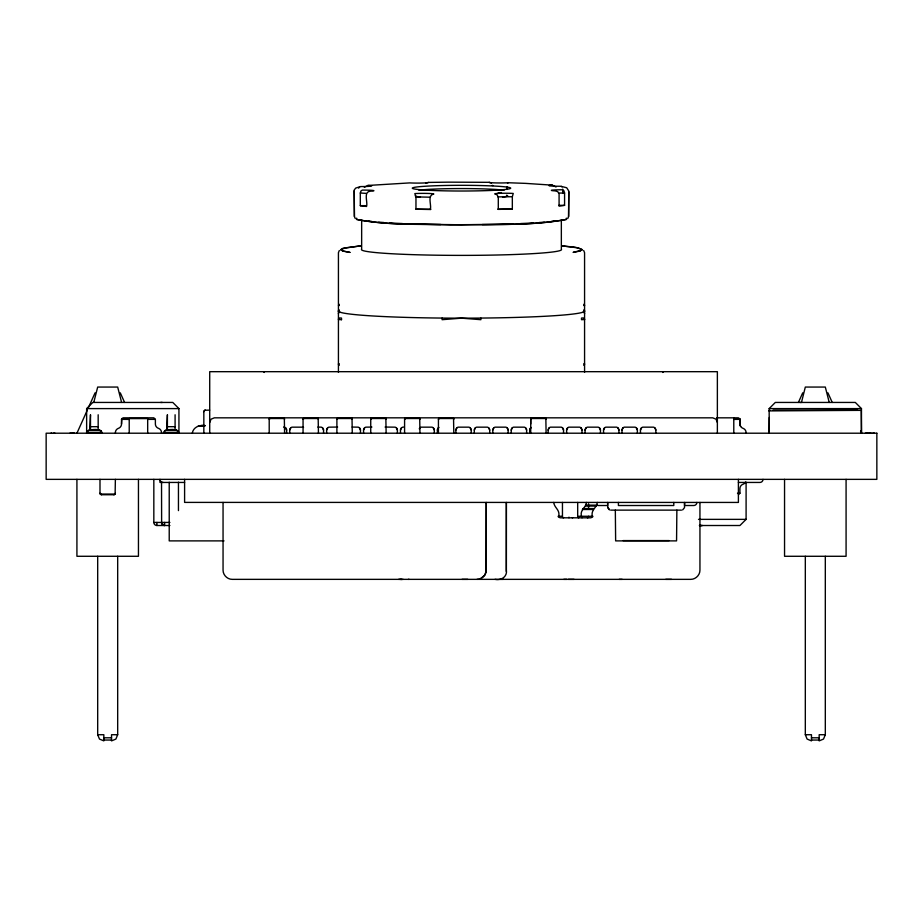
<?xml version="1.0" encoding="UTF-8"?>
<svg xmlns="http://www.w3.org/2000/svg" width="923" height="923" viewBox="0 0 923 923"><rect width="100%" height="100%" fill="white"/><g stroke="black" fill="none" stroke-linecap="round" stroke-linejoin="round"><path stroke-width="1.38" d="M360.305 205.656L360.316 193.022L360.916 191.026L362.301 190.092A10.764 0.623 0 0 1 373.019 190.461A10.764 0.623 0 0 1 370.584 191.165C363.016 191.58 367.977 202.068 366.569 206.464A107.679 6.242 0 0 1 360.305 205.656L366.062 205.656M477.018 579.356C481.494 579.402 485.625 575.837 486.167 571.383L486.248 502.435L486.202 571.025L484.69 575.248L480.548 578.652M506.323 571.499L506.369 502.435L506.369 570.126C507.465 576.76 501.12 580.682 495.063 579.344M507.05 189.457L507.05 186.654M115.375 433.21L115.513 431.56A4.615 4.615 0 0 1 118.456 428.33A4.615 4.615 0 0 0 121.524 423.98L121.536 419.215L123.071 417.831L153.829 417.831L155.376 419.365L155.376 423.98A4.615 4.615 0 0 0 158.444 428.33A4.615 4.615 0 0 1 161.387 431.56L161.525 433.21M530.725 423.98L530.737 419.215L532.259 417.831A1.534 1.534 0 0 0 530.725 419.365L530.725 433.21M556.038 186.988L552.416 185.165A10.764 0.623 0 0 0 549.981 185.881A10.764 0.623 0 0 0 560.699 186.25L566.687 187.75L568.741 190.934L568.591 216.467L567.703 218.624M568.591 216.467L568.845 191.73M676.871 510.131L676.559 540.89L615.641 540.89L615.329 510.131M769.321 417.496L769.171 433.21L769.274 432.414M530.737 419.215L530.979 418.511L545.851 418.511L546.104 433.21M89.716 430.13L90.489 414.773L90.489 429.668L89.716 430.13A3.081 3.081 0 0 0 87.535 431.029C87.5 430.291 101.265 426.934 102.026 433.21L86.693 432.61L86.635 433.21L86.635 408.601L92.796 402.44L172.786 402.44L178.935 408.601L178.935 433.21L163.613 432.61L163.556 433.21L163.659 432.414M166.636 430.13L167.398 414.773L167.398 429.668L166.636 430.13A3.081 3.081 0 0 0 164.456 431.029C164.421 430.291 178.174 426.934 178.935 433.21L177.574 430.649L175.093 430.13L175.093 414.773M586.393 502.435C585.932 508.388 578.698 510.096 582.032 517.815M597.262 502.435C596.743 508.204 590.259 509.888 592.543 517.134L590.743 517.815L560.284 517.815L558.473 517.134C560.769 509.888 554.285 508.204 553.754 502.435M486.167 571.383L486.248 570.126M512.334 196.737L513.246 193.438A10.764 0.623 0 0 0 501.039 193.288A10.764 0.623 0 0 0 494.693 193.911L497.024 194.788L498.293 197.095L498.293 209.383A107.679 6.242 0 0 0 512.334 209.025L512.334 196.737L497.797 196.876M209.717 422.446L211.067 419.18L214.332 417.831L712.752 417.831L716.017 419.18L717.367 422.446M769.228 432.61L769.171 433.21L769.171 408.601L775.32 402.44L855.309 402.44L861.471 408.601L861.471 433.21L860.571 431.029L861.471 433.21L861.24 410.354L769.171 410.908L769.39 410.354M86.635 433.21L86.739 432.414M117.683 734.72L115.883 739.069L111.533 740.881L111.533 734.72L117.683 734.72L117.683 556.281M355.297 218.624L354.409 216.467L354.259 189.953L355.69 188.096L360.628 186.561A10.764 0.623 0 0 0 370.977 186.158A10.764 0.623 0 0 0 367.885 185.465L364.308 187.288M825.312 734.72L823.512 739.069L819.163 740.881L819.163 734.72L825.312 734.72L825.312 556.281M289.718 433.21L289.718 430.13L290.768 427.822M326.638 433.21L326.638 430.13L327.688 427.822M363.558 433.21L363.558 430.13L364.608 427.822M400.478 433.21L400.478 430.13L401.528 427.822M437.398 433.21L437.398 430.13L438.448 427.822M455.858 433.21L455.858 430.13L456.908 427.822M492.778 433.21L492.778 430.13L493.828 427.822M511.238 433.21L511.238 430.13L512.288 427.822M529.698 433.21L529.698 430.13L530.748 427.822M548.158 433.21L548.158 430.13L549.208 427.822M566.618 433.21L566.618 430.13L567.668 427.822M585.078 433.21L585.078 430.13L586.128 427.822M603.538 433.21L603.538 430.13L604.588 427.822M621.998 433.21L621.998 430.13L623.048 427.822M640.458 433.21L640.458 430.13L641.508 427.822M474.318 433.21L474.318 430.13L475.357 427.822M93.765 402.44L97.688 387.06L117.683 387.06L121.605 402.44M192.296 433.21C193.126 427.349 199.403 424.626 204.814 425.653M430.314 209.498C431.779 205.079 426.911 195.318 433.81 194.015A10.764 0.623 0 0 0 426.888 193.415A10.764 0.623 0 0 0 414.831 193.588L415.961 196.887L415.961 209.175A107.679 6.242 0 0 0 430.314 209.498L430.718 209.383M409.074 579.356L408.381 579.356M121.524 423.98L121.79 418.511M99.996 479.36L99.996 493.205L101.53 494.74L113.841 494.74L115.121 494.059L115.375 479.36M203.833 433.21L203.833 411.67L204.779 410.25L209.648 410.135M269.204 419.365L270.751 417.831A1.534 1.534 0 0 0 269.204 419.365L269.204 433.21M303.056 419.365L304.59 417.831A1.534 1.534 0 0 0 303.056 419.365L303.056 433.21M336.895 419.365L338.429 417.831A1.534 1.534 0 0 0 336.895 419.365L336.895 433.21M370.734 419.365L372.281 417.831A1.534 1.534 0 0 0 370.734 419.365L370.734 433.21M404.586 419.365L406.12 417.831A1.534 1.534 0 0 0 404.586 419.365L404.586 433.21M438.425 419.365L439.959 417.831A1.534 1.534 0 0 0 438.425 419.365L438.425 433.21M745.542 482.071A4.615 4.615 0 0 1 743.015 484.24A4.615 4.615 0 0 0 739.934 488.59L739.934 493.205L738.4 494.74M86.693 432.61L88.008 430.649L100.653 430.649L101.611 431.676M163.613 432.61L164.929 430.649L177.574 430.649L178.531 431.676M88.458 407.574L95.092 392.829M798.407 402.44L802.722 392.829M76.921 433.21L87.316 410.135M358.62 188.154L359.797 186.7M507.5 183.389L508.169 182.742L525.591 183.377L552.416 185.165M419.238 428.803L419.988 427.822M339.329 250.502L338.429 252.671L338.429 372.315M662.749 372.454L663.533 371.681M769.171 410.908L769.932 410.135M746.096 482.21L746.096 519.361L739.934 525.51L699.461 525.51L701.699 525.51M54.965 433.21L53.465 433.21M51.123 433.06L51.607 433.06M74.117 433.21L69.894 433.21M682.662 509.888L684.497 507.65L684.554 502.435L684.554 505.516L693.784 505.516A3.081 3.081 0 0 0 696.865 502.435M73.159 433.21L73.921 433.06M872.985 433.21L874.173 433.21M425.976 183.146L428.307 182.419L448.359 182.154L489.19 182.327A10.764 0.623 0 0 0 496.113 182.927A10.764 0.623 0 0 0 508.169 182.742M869.974 433.06L871.162 433.21L865.439 433.21M702.599 525.51L700.234 525.66M430.314 197.21L415.961 196.887M566.33 218.14L566.33 219.42C531.925 225.985 496.378 223.931 461.5 224.877C426.634 223.781 391.064 226.066 356.67 219.42L356.67 218.14M566.33 219.42C528.164 226.331 488.844 223.943 450.193 224.9C419.065 223.678 387.337 225.512 356.67 219.42M467.788 579.356L462.031 579.356M574.083 579.356L568.326 579.356M671.517 579.356L665.748 579.356M497.797 209.163L512.334 209.025M622.183 579.356L619.171 579.356M503.15 579.356L500.104 579.356M160.729 402.44L162.252 402.44M799.964 402.44L801.476 402.44L805.317 387.06L825.312 387.06L829.235 402.44M866.443 433.21L867.216 433.06M400.167 579.356L398.621 579.356M401.713 579.356L400.017 579.356M403.109 579.356L400.79 579.506M566.768 579.356L563.78 579.356M403.547 427.061L402.751 427.164A3.081 3.081 0 0 0 400.478 430.13M415.961 209.175L430.603 209.267M367.885 185.465L409.754 182.904A10.764 0.623 0 0 0 421.961 183.042A10.764 0.623 0 0 0 428.307 182.419M339.329 305.49L338.533 305.571A1.534 1.534 0 0 1 339.203 304.29M339.329 363.847L338.429 363.974A1.534 1.534 0 0 0 339.203 365.3M204.814 425.768L198.226 426.08L204.814 425.964M739.934 423.98L739.934 419.215L733.785 419.365L739.934 419.365L739.934 423.98A4.615 4.615 0 0 0 743.015 428.33A4.615 4.615 0 0 1 745.957 431.56L746.096 433.21M558.819 193.069L564.576 193.045L564.576 205.333A107.679 6.242 0 0 1 559.084 206.164L559.084 193.876L557.746 191.626L555.115 190.865A10.764 0.623 0 0 1 552.023 190.173A10.764 0.623 0 0 1 562.372 189.769L563.884 190.703L564.576 193.045M558.819 205.344L564.576 205.333M86.635 408.601L178.935 408.601M769.171 408.601L861.471 408.601M773.013 410.135L857.617 410.135M716.56 417.831L738.4 417.831L739.934 419.215M269.47 418.511L284.33 418.511L284.596 433.21M303.309 418.511L318.181 418.511L318.435 433.21M337.149 418.511L352.021 418.511L352.274 433.21M371 418.511L385.86 418.511L386.126 433.21M404.839 418.511L419.711 418.511L419.965 433.21M438.679 418.511L453.551 418.511L453.804 433.21M121.524 419.365L129.22 419.365L121.536 419.215M147.68 419.365L155.376 419.365M201.387 425.515L204.952 425.515M90.489 426.691L98.173 426.691M167.398 426.691L175.093 426.691M317.847 427.061L321.273 427.164A3.081 3.081 0 0 1 323.558 430.13L323.558 433.21M337.622 427.061L328.911 427.164A3.081 3.081 0 0 0 326.638 430.13M352.125 427.061L358.193 427.164A3.081 3.081 0 0 1 360.478 430.13L360.478 433.21M371.9 427.061L365.831 427.164A3.081 3.081 0 0 0 363.558 430.13M385.087 427.061L395.113 427.164A3.081 3.081 0 0 1 397.398 430.13L397.398 433.21M90.489 429.668L98.173 429.668M167.398 429.668L175.093 429.668M184.6 482.441L159.991 482.441L159.991 479.36A3.081 3.081 0 0 0 163.059 482.441M738.4 482.441L759.941 482.441A3.081 3.081 0 0 0 763.009 479.36M737.477 493.205L739.934 493.205M100.249 494.059L115.121 494.059M586.001 505.146L596.881 505.146M585.54 506.069L596.42 506.069M582.886 508.561L593.766 508.561M582.425 509.484L593.304 509.484M610.714 510.131L681.486 510.131M558.103 516.28L562.453 516.28A1.534 1.085 -90 0 0 563.549 517.815M577.683 502.435L577.683 516.28L592.912 516.28M698.503 519.361L746.096 519.361M153.829 479.36L153.829 522.43L169.878 522.43M153.829 522.43A3.081 3.081 0 0 0 156.91 525.51L169.878 525.51M623.025 540.59L669.175 540.59M224.024 540.89L169.221 540.89L169.221 482.221M97.688 734.72L103.838 734.72L103.838 740.881L99.488 739.069L97.688 734.72L97.688 556.281M805.317 734.72L811.467 734.72L811.467 740.881L807.117 739.069L805.317 734.72L805.317 556.281M103.838 737.8L111.533 737.8M811.467 737.8L819.163 737.8M103.838 740.05L111.533 740.05M811.467 740.05L819.163 740.05M366.062 193.369L360.316 193.022M98.173 414.773L98.173 430.13L100.653 430.649L102.026 433.21M175.093 430.13L176.662 430.233M98.173 430.13L99.742 430.233M583.671 305.49L584.571 305.617A1.534 1.534 0 0 0 583.798 304.29M583.671 363.847L584.571 363.974A1.534 1.534 0 0 1 583.798 365.3M161.525 482.233L161.629 523.226L162.425 524.61L164.606 525.51L164.606 522.43M283.557 427.061L284.353 427.164A3.081 3.081 0 0 1 286.638 430.13L286.638 433.21M163.809 525.406L164.606 525.51M489.19 182.327L491.451 183.042M492.997 185.604L492.282 185.385M164.006 525.452L161.629 523.226M873.285 433.06L873.989 433.21M545.851 418.511L544.57 417.831A1.534 1.534 0 0 1 546.104 419.365M453.551 418.511L452.27 417.831A1.534 1.534 0 0 1 453.804 419.365M419.711 418.511L418.431 417.831A1.534 1.534 0 0 1 419.965 419.365M385.86 418.511L384.579 417.831A1.534 1.534 0 0 1 386.126 419.365M352.021 418.511L350.74 417.831A1.534 1.534 0 0 1 352.274 419.365M318.181 418.511L316.901 417.831A1.534 1.534 0 0 1 318.435 419.365M284.33 418.511L283.049 417.831A1.534 1.534 0 0 1 284.596 419.365M561.461 186.388L562.084 186.907M263.563 371.681L264.336 372.454M162.898 524.991L161.525 522.43M583.671 250.502L584.571 252.671L584.571 372.315M654.788 427.822L655.838 430.13L655.838 433.21M636.328 427.822L637.378 430.13L637.378 433.21M617.868 427.822L618.918 430.13L618.918 433.21M599.408 427.822L600.458 430.13L600.458 433.21M580.948 427.822L581.998 430.13L581.998 433.21M562.488 427.822L563.538 430.13L563.538 433.21M525.568 427.822L526.618 430.13L526.618 433.21M507.108 427.822L508.158 430.13L508.158 433.21M488.648 427.822L489.698 430.13L489.698 433.21M433.268 427.822L434.318 430.13L434.318 433.21M396.348 427.822L397.398 430.13M359.428 427.822L360.478 430.13M322.508 427.822L323.558 430.13M285.588 427.822L286.638 430.13M470.188 427.822L471.238 430.13L471.238 433.21M739.727 424.476L740.65 426.438M827.908 392.829L832.234 402.44M120.278 392.829L124.593 402.44M740.084 425.134L740.2 425.515M739.681 418.511L739.934 419.365M607.646 507.05L609.538 509.888L607.703 507.65L607.646 502.435L607.646 505.516L598.416 505.516A3.081 3.081 0 0 1 596.869 505.1M354.155 190.738L354.409 216.467M846.079 479.36L846.079 556.281L784.55 556.281L784.55 479.36M738.4 479.36L738.4 502.435L184.6 502.4L184.6 479.36M733.785 417.831L733.785 433.21M717.367 433.21L717.367 371.681L209.717 371.681L209.717 433.21M699.946 502.435L699.946 570.126C700.015 575.041 695.642 579.425 690.716 579.356L232.284 579.356C227.358 579.425 222.985 575.041 223.054 570.126L223.054 502.435M673.79 502.435L673.79 505.516L618.41 505.516L618.41 502.435M588.562 503.82L588.562 509.358M568.983 517.134L568.983 517.815M562.695 189.111L562.695 193.207M562.453 502.435L562.453 516.28M561.346 219.962L561.346 249.279A99.996 5.792 0 0 1 461.5 255.383A99.996 5.792 0 0 1 361.654 249.279L361.654 219.962M480.895 318.066L480.895 319.693L461.5 318.158A123.071 7.13 0 0 1 339.122 310.278M442.105 318.066L442.105 319.693L461.5 318.158A123.071 7.13 0 0 0 583.878 310.278M178.451 482.198L178.451 510.615M156.91 522.43L156.91 525.51M147.68 433.21L147.68 418.592L129.22 418.592L129.22 433.21M138.45 479.36L138.45 556.281L76.921 556.281L76.921 479.36M501.466 192.572A46.15 2.677 0 0 1 498.108 192.861M418.857 190.219A46.15 2.677 0 0 1 461.5 188.569A46.15 2.677 0 0 1 504.143 190.219M554.388 221.024A99.996 5.792 0 0 1 551.089 221.451M544.258 222.131A99.996 5.792 0 0 1 539.101 222.535M533.332 222.916A99.996 5.792 0 0 1 520.56 223.551M513.05 223.839A99.996 5.792 0 0 1 482.291 224.543M440.709 224.543A99.996 5.792 0 0 1 409.95 223.839M402.44 223.551A99.996 5.792 0 0 1 389.668 222.916M383.899 222.535A99.996 5.792 0 0 1 378.742 222.131M371.911 221.451A99.996 5.792 0 0 1 368.612 221.024M583.024 312.147A1.534 1.534 0 0 1 584.571 313.682M338.429 313.682A1.534 1.534 0 0 1 339.976 312.147M338.429 311.443A1.534 1.534 0 0 1 339.203 310.105M583.798 310.105A1.534 1.534 0 0 1 584.571 311.443M506.496 195.249A46.15 2.677 0 0 1 502.562 197.061M420.438 197.061A46.15 2.677 0 0 1 415.477 195.641M101.53 494.74A1.534 1.534 0 0 1 99.996 493.205M115.375 493.205A1.534 1.534 0 0 1 113.841 494.74M588.562 516.28A1.534 1.085 -90 0 1 587.478 517.815M572.791 517.607A1.534 1.085 -90 0 1 572.248 517.815M578.779 517.815A1.534 1.085 -90 0 1 577.683 516.28M203.833 411.67A1.534 1.534 0 0 1 205.368 410.135M289.718 430.13A3.081 3.081 0 0 1 291.991 427.164L302.813 427.164A3.081 3.081 0 0 1 303.563 427.464M419.838 427.96A3.081 3.081 0 0 1 421.211 427.164L432.033 427.164A3.081 3.081 0 0 1 434.318 430.13M437.398 430.13A3.081 3.081 0 0 1 438.933 427.464M455.858 430.13A3.081 3.081 0 0 1 458.131 427.164L468.953 427.164A3.081 3.081 0 0 1 471.238 430.13M474.318 430.13A3.081 3.081 0 0 1 476.591 427.164L487.413 427.164A3.081 3.081 0 0 1 489.698 430.13M492.778 430.13A3.081 3.081 0 0 1 495.051 427.164L505.873 427.164A3.081 3.081 0 0 1 508.158 430.13M511.238 430.13A3.081 3.081 0 0 1 513.511 427.164L524.333 427.164A3.081 3.081 0 0 1 526.618 430.13M529.698 430.13A3.081 3.081 0 0 1 531.233 427.464M548.158 430.13A3.081 3.081 0 0 1 550.431 427.164L561.253 427.164A3.081 3.081 0 0 1 563.538 430.13M566.618 430.13A3.081 3.081 0 0 1 568.891 427.164L579.713 427.164A3.081 3.081 0 0 1 581.998 430.13M585.078 430.13A3.081 3.081 0 0 1 587.351 427.164L598.173 427.164A3.081 3.081 0 0 1 600.458 430.13M603.538 430.13A3.081 3.081 0 0 1 605.811 427.164L616.633 427.164A3.081 3.081 0 0 1 618.918 430.13M621.998 430.13A3.081 3.081 0 0 1 624.271 427.164L635.093 427.164A3.081 3.081 0 0 1 637.378 430.13M640.458 430.13A3.081 3.081 0 0 1 642.731 427.164L653.553 427.164A3.081 3.081 0 0 1 655.838 430.13M580.106 250.652L573.091 252.383L579.967 251.068L582.286 249.706L577.66 247.86L561.934 245.818C568.637 247.076 576.252 246.153 582.286 249.706L580.106 250.652M343.033 248.333L340.714 249.706L343.033 251.068L349.909 252.383L343.033 251.068L340.714 249.706L345.34 247.86L361.066 245.818L343.033 248.333M584.571 319.508L581.49 319.693L581.49 318.066L583.024 317.974A1.534 1.534 0 0 1 584.571 319.508M203.891 426.057L199.633 426.068L203.948 426.068M876.85 433.21L46.15 433.21L46.15 479.36L876.85 479.36L876.85 433.21M341.51 319.693L338.429 319.508A1.534 1.534 0 0 1 339.976 317.974L341.51 318.066L341.51 319.693M426.691 190.184A49.231 2.85 0 0 0 509.046 188.903A49.231 2.85 0 0 0 448.763 185.419A49.231 2.85 0 0 0 426.691 190.184"/></g></svg>
